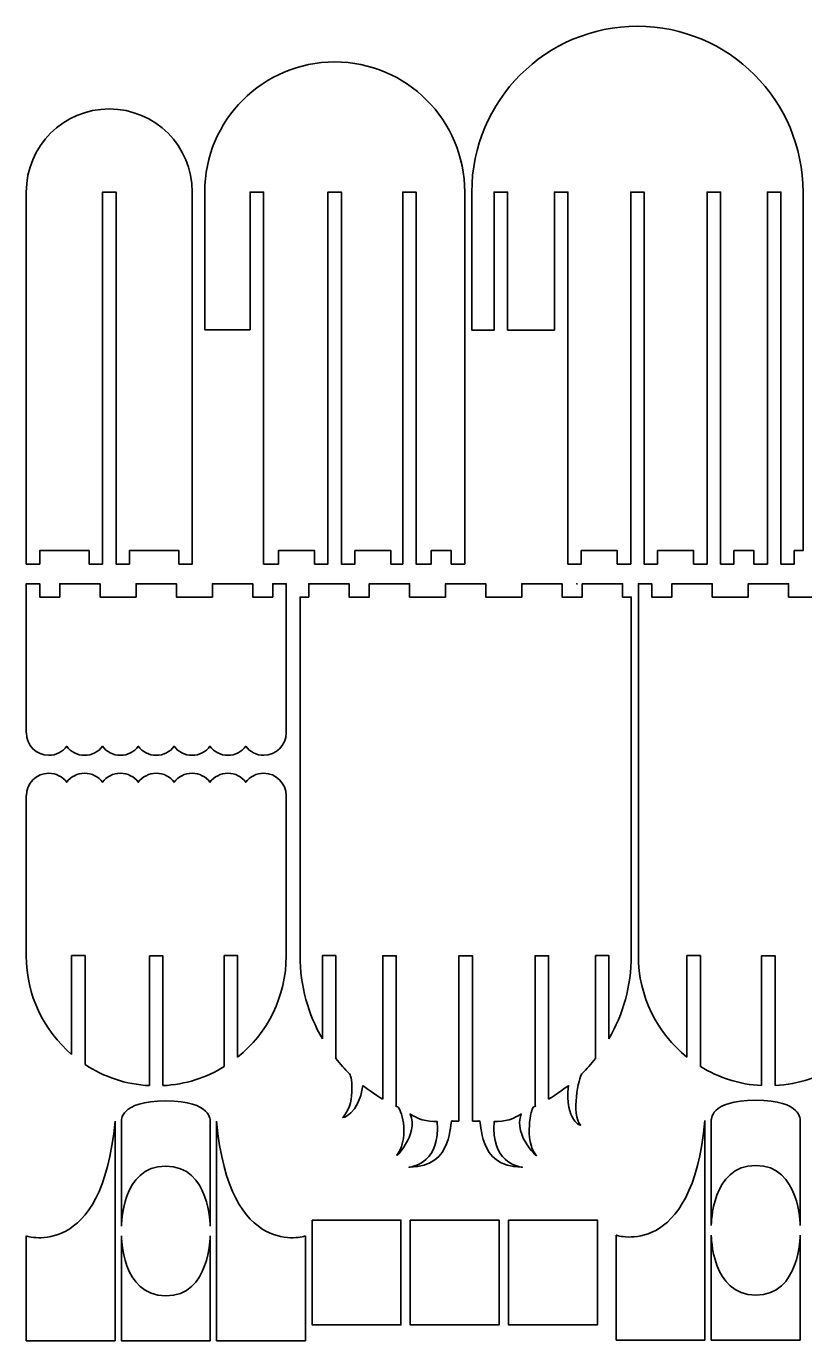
# Model space of a CAD drawing. Header units: centimetres. Extents: x -25 to 22.7, y -14.3 to 15.
# Drawn here: x -25.03 to -7.65, y -14.32 to 15.01 of the extents above; entities that cross this region are included whole.
import ezdxf

# ---------------------------------------------------------------- set-up
doc = ezdxf.new("R2010")
doc.units = ezdxf.units.CM
doc.header["$MEASUREMENT"] = 0
doc.layers.add('Layer 1', color=7, linetype='Continuous')

msp = doc.modelspace()

# ---------------------------------------------------------------- linework, layer by layer
at = {"layer": 'Layer 1', "color": 250, "lineweight": 35}
for points in [[(-11.38394, 15.01069), (-13.42618, 15.01069), (-15.08174, 13.35513), (-15.08174, 11.31289)], [(-7.68615, 11.31289), (-7.68615, 13.35513), (-9.34171, 15.01069), (-11.38394, 15.01069)], [(-18.14259, 14.215), (-19.74537, 14.215), (-21.04469, 12.91568), (-21.04469, 11.3129)], [(-15.24049, 11.3129), (-15.24049, 12.91568), (-16.5398, 14.215), (-18.14259, 14.215)], [(-23.17576, 13.16671), (-24.1996, 13.16671), (-25.02958, 12.33673), (-25.02958, 11.31289)], [(-21.32194, 11.31289), (-21.32194, 12.33673), (-22.15192, 13.16671), (-23.17576, 13.16671)], [(-12.72505, 2.57241), (-12.74651, 2.57466), (-12.74945, 2.57299), (-12.72505, 2.57241)], [(-19.22747, -2.15527), (-19.22747, -1.87913), (-19.45132, -1.65527), (-19.72747, -1.65527)], [(-25.02957, -5.72836), (-25.02957, -6.60915), (-24.63692, -7.39799), (-24.01741, -7.93022)], [(-20.30978, -7.99031), (-19.64868, -7.45838), (-19.22537, -6.64293), (-19.22537, -5.72836)], [(-18.91662, -5.72644), (-18.91662, -6.40212), (-18.73521, -7.03533), (-18.4187, -7.58036)], [(-12.01894, -7.58036), (-11.70244, -7.03533), (-11.52103, -6.40212), (-11.52103, -5.72644)], [(-11.36229, -5.72645), (-11.36229, -6.64101), (-10.93897, -7.45646), (-10.27788, -7.98839)], [(-23.71741, -8.15633), (-23.29986, -8.43031), (-22.80749, -8.59965), (-22.27747, -8.62664)], [(-21.97747, -8.62664), (-21.47758, -8.60118), (-21.01151, -8.44859), (-20.60978, -8.20153)], [(-9.97788, -8.19962), (-9.57614, -8.44668), (-9.11008, -8.59926), (-8.61018, -8.62472)], [(-8.31018, -8.62472), (-7.78016, -8.59773), (-7.28779, -8.4284), (-6.87024, -8.15442)], [(-23.04658, -9.42084), (-23.33434, -12.54173), (-25.02958, -11.97964), (-25.02958, -11.97964)], [(-22.90546, -9.42084), (-22.90546, -9.42084), (-22.90546, -11.75858), (-22.90546, -11.75858)], [(-20.92246, -11.75858), (-20.92246, -11.75858), (-20.92246, -9.42084), (-20.92246, -9.42084)], [(-20.78134, -9.42084), (-20.49358, -12.54173), (-18.79834, -11.97964), (-18.79834, -11.97964)], [(-9.87504, -9.40553), (-10.1628, -12.52642), (-11.85804, -11.96433), (-11.85804, -11.96433)], [(-9.73392, -9.40553), (-9.73392, -9.40553), (-9.73392, -11.74327), (-9.73392, -11.74327)], [(-7.75092, -11.74327), (-7.75092, -11.74327), (-7.75092, -9.40553), (-7.75092, -9.40553)]]:
    msp.add_open_spline(points, degree=3, dxfattribs=at)
for points, knots in [([(-25.02958, 11.31289), (-25.02958, 11.31289), (-25.02958, 3.31289), (-25.02958, 3.31289), (-25.02958, 3.31289), (-25.02958, 3.31289), (-25.02958, 3.01289), (-25.02958, 3.01289), (-25.02958, 3.01289), (-25.02958, 3.01289), (-24.72958, 3.01289), (-24.72958, 3.01289), (-24.72958, 3.01289), (-24.72958, 3.01289), (-24.72958, 3.31289), (-24.72958, 3.31289), (-24.72958, 3.31289), (-24.72958, 3.31289), (-23.62576, 3.31289), (-23.62576, 3.31289), (-23.62576, 3.31289), (-23.62576, 3.31289), (-23.62576, 3.01289), (-23.62576, 3.01289), (-23.62576, 3.01289), (-23.62576, 3.01289), (-23.32576, 3.01289), (-23.32576, 3.01289), (-23.32576, 3.01289), (-23.32576, 3.01289), (-23.32576, 3.31289), (-23.32576, 3.31289), (-23.32576, 3.31289), (-23.32576, 3.31289), (-23.32576, 11.31289), (-23.32576, 11.31289), (-23.32576, 11.31289), (-23.32576, 11.31289), (-23.02577, 11.31289), (-23.02577, 11.31289), (-23.02577, 11.31289), (-23.02577, 11.31289), (-23.02577, 3.31289), (-23.02577, 3.31289), (-23.02577, 3.31289), (-23.02577, 3.31289), (-23.02576, 3.31289), (-23.02576, 3.31289), (-23.02576, 3.31289), (-23.02576, 3.31289), (-23.02576, 3.01289), (-23.02576, 3.01289), (-23.02576, 3.01289), (-23.02576, 3.01289), (-22.72576, 3.01289), (-22.72576, 3.01289), (-22.72576, 3.01289), (-22.72576, 3.01289), (-22.72576, 3.31289), (-22.72576, 3.31289), (-22.72576, 3.31289), (-22.72576, 3.31289), (-21.62194, 3.31289), (-21.62194, 3.31289), (-21.62194, 3.31289), (-21.62194, 3.31289), (-21.62194, 3.01289), (-21.62194, 3.01289), (-21.62194, 3.01289), (-21.62194, 3.01289), (-21.32194, 3.01289), (-21.32194, 3.01289), (-21.32194, 3.01289), (-21.32194, 3.01289), (-21.32194, 3.31289), (-21.32194, 3.31289), (-21.32194, 3.31289), (-21.32194, 3.31289), (-21.32194, 11.31289), (-21.32194, 11.31289)], [0, 0, 0, 0, 0.04761905, 0.04761905, 0.04761905, 0.04761905, 0.0952381, 0.0952381, 0.0952381, 0.0952381, 0.14285714, 0.14285714, 0.14285714, 0.14285714, 0.19047619, 0.19047619, 0.19047619, 0.19047619, 0.23809524, 0.23809524, 0.23809524, 0.23809524, 0.28571429, 0.28571429, 0.28571429, 0.28571429, 0.33333333, 0.33333333, 0.33333333, 0.33333333, 0.38095238, 0.38095238, 0.38095238, 0.38095238, 0.42857143, 0.42857143, 0.42857143, 0.42857143, 0.47619048, 0.47619048, 0.47619048, 0.47619048, 0.52380952, 0.52380952, 0.52380952, 0.52380952, 0.57142857, 0.57142857, 0.57142857, 0.57142857, 0.61904762, 0.61904762, 0.61904762, 0.61904762, 0.66666667, 0.66666667, 0.66666667, 0.66666667, 0.71428571, 0.71428571, 0.71428571, 0.71428571, 0.76190476, 0.76190476, 0.76190476, 0.76190476, 0.80952381, 0.80952381, 0.80952381, 0.80952381, 0.85714286, 0.85714286, 0.85714286, 0.85714286, 0.9047619, 0.9047619, 0.9047619, 0.9047619, 1, 1, 1, 1]), ([(-21.04469, 11.3129), (-21.04469, 11.3129), (-21.04469, 8.24057), (-21.04469, 8.24057), (-21.04469, 8.24057), (-21.04469, 8.24057), (-20.03253, 8.24057), (-20.03253, 8.24057), (-20.03253, 8.24057), (-20.03253, 8.24057), (-20.03253, 11.31288), (-20.03253, 11.31288), (-20.03253, 11.31288), (-20.03253, 11.31288), (-19.73253, 11.31288), (-19.73253, 11.31288), (-19.73253, 11.31288), (-19.73253, 11.31288), (-19.73253, 3.01289), (-19.73253, 3.01289), (-19.73253, 3.01289), (-19.73253, 3.01289), (-19.3964, 3.01289), (-19.3964, 3.01289), (-19.3964, 3.01289), (-19.3964, 3.01289), (-19.3964, 3.31289), (-19.3964, 3.31289), (-19.3964, 3.31289), (-19.3964, 3.31289), (-18.59258, 3.31289), (-18.59258, 3.31289), (-18.59258, 3.31289), (-18.59258, 3.31289), (-18.59258, 3.01289), (-18.59258, 3.01289), (-18.59258, 3.01289), (-18.59258, 3.01289), (-18.29258, 3.01289), (-18.29258, 3.01289), (-18.29258, 3.01289), (-18.29258, 3.01289), (-18.29258, 3.31289), (-18.29258, 3.31289), (-18.29258, 3.31289), (-18.29258, 3.31289), (-18.29258, 11.3129), (-18.29258, 11.3129), (-18.29258, 11.3129), (-18.29258, 11.3129), (-17.99259, 11.3129), (-17.99259, 11.3129), (-17.99259, 11.3129), (-17.99259, 11.3129), (-17.99259, 3.31289), (-17.99259, 3.31289), (-17.99259, 3.31289), (-17.99259, 3.31289), (-17.99259, 3.01289), (-17.99259, 3.01289), (-17.99259, 3.01289), (-17.99259, 3.01289), (-17.69259, 3.01289), (-17.69259, 3.01289), (-17.69259, 3.01289), (-17.69259, 3.01289), (-17.69259, 3.31289), (-17.69259, 3.31289), (-17.69259, 3.31289), (-17.69259, 3.31289), (-16.88877, 3.31289), (-16.88877, 3.31289), (-16.88877, 3.31289), (-16.88877, 3.31289), (-16.88877, 3.01289), (-16.88877, 3.01289), (-16.88877, 3.01289), (-16.88877, 3.01289), (-16.62489, 3.01289), (-16.62489, 3.01289), (-16.62489, 3.01289), (-16.62489, 3.01289), (-16.62489, 11.31288), (-16.62489, 11.31288), (-16.62489, 11.31288), (-16.62489, 11.31288), (-16.32489, 11.31288), (-16.32489, 11.31288), (-16.32489, 11.31288), (-16.32489, 11.31288), (-16.32489, 3.01289), (-16.32489, 3.01289), (-16.32489, 3.01289), (-16.32489, 3.01289), (-15.98877, 3.01289), (-15.98877, 3.01289), (-15.98877, 3.01289), (-15.98877, 3.01289), (-15.98877, 3.31289), (-15.98877, 3.31289), (-15.98877, 3.31289), (-15.98877, 3.31289), (-15.54049, 3.31289), (-15.54049, 3.31289), (-15.54049, 3.31289), (-15.54049, 3.31289), (-15.54049, 3.01289), (-15.54049, 3.01289), (-15.54049, 3.01289), (-15.54049, 3.01289), (-15.24049, 3.01289), (-15.24049, 3.01289), (-15.24049, 3.01289), (-15.24049, 3.01289), (-15.24049, 3.31289), (-15.24049, 3.31289), (-15.24049, 3.31289), (-15.24049, 3.31289), (-15.24049, 11.3129), (-15.24049, 11.3129)], [0, 0, 0, 0, 0.03225806, 0.03225806, 0.03225806, 0.03225806, 0.06451613, 0.06451613, 0.06451613, 0.06451613, 0.09677419, 0.09677419, 0.09677419, 0.09677419, 0.12903226, 0.12903226, 0.12903226, 0.12903226, 0.16129032, 0.16129032, 0.16129032, 0.16129032, 0.19354839, 0.19354839, 0.19354839, 0.19354839, 0.22580645, 0.22580645, 0.22580645, 0.22580645, 0.25806452, 0.25806452, 0.25806452, 0.25806452, 0.29032258, 0.29032258, 0.29032258, 0.29032258, 0.32258065, 0.32258065, 0.32258065, 0.32258065, 0.35483871, 0.35483871, 0.35483871, 0.35483871, 0.38709677, 0.38709677, 0.38709677, 0.38709677, 0.41935484, 0.41935484, 0.41935484, 0.41935484, 0.4516129, 0.4516129, 0.4516129, 0.4516129, 0.48387097, 0.48387097, 0.48387097, 0.48387097, 0.51612903, 0.51612903, 0.51612903, 0.51612903, 0.5483871, 0.5483871, 0.5483871, 0.5483871, 0.58064516, 0.58064516, 0.58064516, 0.58064516, 0.61290323, 0.61290323, 0.61290323, 0.61290323, 0.64516129, 0.64516129, 0.64516129, 0.64516129, 0.67741935, 0.67741935, 0.67741935, 0.67741935, 0.70967742, 0.70967742, 0.70967742, 0.70967742, 0.74193548, 0.74193548, 0.74193548, 0.74193548, 0.77419355, 0.77419355, 0.77419355, 0.77419355, 0.80645161, 0.80645161, 0.80645161, 0.80645161, 0.83870968, 0.83870968, 0.83870968, 0.83870968, 0.87096774, 0.87096774, 0.87096774, 0.87096774, 0.90322581, 0.90322581, 0.90322581, 0.90322581, 0.93548387, 0.93548387, 0.93548387, 0.93548387, 1, 1, 1, 1]), ([(-15.08174, 11.31289), (-15.08174, 11.31289), (-15.08174, 8.23323), (-15.08174, 8.23323), (-15.08174, 8.23323), (-15.08174, 8.23323), (-14.58382, 8.23323), (-14.58382, 8.23323), (-14.58382, 8.23323), (-14.58382, 8.23323), (-14.58382, 11.31289), (-14.58382, 11.31289), (-14.58382, 11.31289), (-14.58382, 11.31289), (-14.28383, 11.31289), (-14.28383, 11.31289), (-14.28383, 11.31289), (-14.28383, 11.31289), (-14.28383, 8.23323), (-14.28383, 8.23323), (-14.28383, 8.23323), (-14.28383, 8.23323), (-13.23556, 8.23323), (-13.23556, 8.23323), (-13.23556, 8.23323), (-13.23556, 8.23323), (-13.23556, 11.31289), (-13.23556, 11.31289), (-13.23556, 11.31289), (-13.23556, 11.31289), (-12.93556, 11.31289), (-12.93556, 11.31289), (-12.93556, 11.31289), (-12.93556, 11.31289), (-12.93556, 3.01289), (-12.93556, 3.01289), (-12.93556, 3.01289), (-12.93556, 3.01289), (-12.63776, 3.01289), (-12.63776, 3.01289), (-12.63776, 3.01289), (-12.63776, 3.01289), (-12.63776, 3.31289), (-12.63776, 3.31289), (-12.63776, 3.31289), (-12.63776, 3.31289), (-11.83394, 3.31289), (-11.83394, 3.31289), (-11.83394, 3.31289), (-11.83394, 3.31289), (-11.83394, 3.01289), (-11.83394, 3.01289), (-11.83394, 3.01289), (-11.83394, 3.01289), (-11.53394, 3.01289), (-11.53394, 3.01289), (-11.53394, 3.01289), (-11.53394, 3.01289), (-11.53394, 3.52456), (-11.53394, 3.52456), (-11.53394, 3.52456), (-11.53394, 3.52456), (-11.53394, 11.31289), (-11.53394, 11.31289), (-11.53394, 11.31289), (-11.53394, 11.31289), (-11.23394, 11.31289), (-11.23394, 11.31289), (-11.23394, 11.31289), (-11.23394, 11.31289), (-11.23394, 3.52456), (-11.23394, 3.52456), (-11.23394, 3.52456), (-11.23394, 3.52456), (-11.23394, 3.01289), (-11.23394, 3.01289), (-11.23394, 3.01289), (-11.23394, 3.01289), (-10.93394, 3.01289), (-10.93394, 3.01289), (-10.93394, 3.01289), (-10.93394, 3.01289), (-10.93394, 3.31289), (-10.93394, 3.31289), (-10.93394, 3.31289), (-10.93394, 3.31289), (-10.13013, 3.31289), (-10.13013, 3.31289), (-10.13013, 3.31289), (-10.13013, 3.31289), (-10.13013, 3.01289), (-10.13013, 3.01289), (-10.13013, 3.01289), (-10.13013, 3.01289), (-9.82792, 3.01289), (-9.82792, 3.01289), (-9.82792, 3.01289), (-9.82792, 3.01289), (-9.82792, 11.31289), (-9.82792, 11.31289), (-9.82792, 11.31289), (-9.82792, 11.31289), (-9.52792, 11.31289), (-9.52792, 11.31289), (-9.52792, 11.31289), (-9.52792, 11.31289), (-9.52792, 3.01289), (-9.52792, 3.01289), (-9.52792, 3.01289), (-9.52792, 3.01289), (-9.23013, 3.01289), (-9.23013, 3.01289), (-9.23013, 3.01289), (-9.23013, 3.01289), (-9.23013, 3.31289), (-9.23013, 3.31289), (-9.23013, 3.31289), (-9.23013, 3.31289), (-8.78184, 3.31289), (-8.78184, 3.31289), (-8.78184, 3.31289), (-8.78184, 3.31289), (-8.78184, 3.01289), (-8.78184, 3.01289), (-8.78184, 3.01289), (-8.78184, 3.01289), (-8.47965, 3.01289), (-8.47965, 3.01289), (-8.47965, 3.01289), (-8.47965, 3.01289), (-8.47965, 11.31289), (-8.47965, 11.31289), (-8.47965, 11.31289), (-8.47965, 11.31289), (-8.17965, 11.31289), (-8.17965, 11.31289), (-8.17965, 11.31289), (-8.17965, 11.31289), (-8.17965, 3.01289), (-8.17965, 3.01289), (-8.17965, 3.01289), (-8.17965, 3.01289), (-7.88184, 3.01289), (-7.88184, 3.01289), (-7.88184, 3.01289), (-7.88184, 3.01289), (-7.88184, 3.31289), (-7.88184, 3.31289), (-7.88184, 3.31289), (-7.88184, 3.31289), (-7.68615, 3.31289), (-7.68615, 3.31289), (-7.68615, 3.31289), (-7.68615, 3.31289), (-7.68615, 11.31289), (-7.68615, 11.31289)], [0, 0, 0, 0, 0.025, 0.025, 0.025, 0.025, 0.05, 0.05, 0.05, 0.05, 0.075, 0.075, 0.075, 0.075, 0.1, 0.1, 0.1, 0.1, 0.125, 0.125, 0.125, 0.125, 0.15, 0.15, 0.15, 0.15, 0.175, 0.175, 0.175, 0.175, 0.2, 0.2, 0.2, 0.2, 0.225, 0.225, 0.225, 0.225, 0.25, 0.25, 0.25, 0.25, 0.275, 0.275, 0.275, 0.275, 0.3, 0.3, 0.3, 0.3, 0.325, 0.325, 0.325, 0.325, 0.35, 0.35, 0.35, 0.35, 0.375, 0.375, 0.375, 0.375, 0.4, 0.4, 0.4, 0.4, 0.425, 0.425, 0.425, 0.425, 0.45, 0.45, 0.45, 0.45, 0.475, 0.475, 0.475, 0.475, 0.5, 0.5, 0.5, 0.5, 0.525, 0.525, 0.525, 0.525, 0.55, 0.55, 0.55, 0.55, 0.575, 0.575, 0.575, 0.575, 0.6, 0.6, 0.6, 0.6, 0.625, 0.625, 0.625, 0.625, 0.65, 0.65, 0.65, 0.65, 0.675, 0.675, 0.675, 0.675, 0.7, 0.7, 0.7, 0.7, 0.725, 0.725, 0.725, 0.725, 0.75, 0.75, 0.75, 0.75, 0.775, 0.775, 0.775, 0.775, 0.8, 0.8, 0.8, 0.8, 0.825, 0.825, 0.825, 0.825, 0.85, 0.85, 0.85, 0.85, 0.875, 0.875, 0.875, 0.875, 0.9, 0.9, 0.9, 0.9, 0.925, 0.925, 0.925, 0.925, 0.95, 0.95, 0.95, 0.95, 1, 1, 1, 1]), ([(-19.22747, -0.7557), (-19.22747, -0.7557), (-19.22537, -0.7557), (-19.22537, -0.7557), (-19.22537, -0.7557), (-19.22537, -0.7557), (-19.22537, 2.27355), (-19.22537, 2.27355), (-19.22537, 2.27355), (-19.22537, 2.27355), (-19.22537, 2.57355), (-19.22537, 2.57355), (-19.22537, 2.57355), (-19.22537, 2.57355), (-19.52537, 2.57355), (-19.52537, 2.57355), (-19.52537, 2.57355), (-19.52537, 2.57355), (-19.52537, 2.27355), (-19.52537, 2.27355), (-19.52537, 2.27355), (-19.52537, 2.27355), (-19.97366, 2.27355), (-19.97366, 2.27355), (-19.97366, 2.27355), (-19.97366, 2.27355), (-19.97366, 2.57355), (-19.97366, 2.57355), (-19.97366, 2.57355), (-19.97366, 2.57355), (-20.87366, 2.57355), (-20.87366, 2.57355), (-20.87366, 2.57355), (-20.87366, 2.57355), (-20.87366, 2.27355), (-20.87366, 2.27355), (-20.87366, 2.27355), (-20.87366, 2.27355), (-21.67747, 2.27355), (-21.67747, 2.27355), (-21.67747, 2.27355), (-21.67747, 2.27355), (-21.67747, 2.57355), (-21.67747, 2.57355), (-21.67747, 2.57355), (-21.67747, 2.57355), (-22.57748, 2.57355), (-22.57748, 2.57355), (-22.57748, 2.57355), (-22.57748, 2.57355), (-22.57748, 2.27355), (-22.57748, 2.27355), (-22.57748, 2.27355), (-22.57748, 2.27355), (-23.38129, 2.27355), (-23.38129, 2.27355), (-23.38129, 2.27355), (-23.38129, 2.27355), (-23.38129, 2.57355), (-23.38129, 2.57355), (-23.38129, 2.57355), (-23.38129, 2.57355), (-24.28129, 2.57355), (-24.28129, 2.57355), (-24.28129, 2.57355), (-24.28129, 2.57355), (-24.28129, 2.27355), (-24.28129, 2.27355), (-24.28129, 2.27355), (-24.28129, 2.27355), (-24.72957, 2.27355), (-24.72957, 2.27355), (-24.72957, 2.27355), (-24.72957, 2.27355), (-24.72957, 2.57355), (-24.72957, 2.57355), (-24.72957, 2.57355), (-24.72957, 2.57355), (-25.02958, 2.57355), (-25.02958, 2.57355), (-25.02958, 2.57355), (-25.02958, 2.57355), (-25.02958, 2.27355), (-25.02958, 2.27355), (-25.02958, 2.27355), (-25.02958, 2.27355), (-25.02958, -0.7557), (-25.02958, -0.7557), (-25.02958, -0.7557), (-25.02958, -0.7557), (-25.02747, -0.7557), (-25.02747, -0.7557)], [0, 0, 0, 0, 0.04166667, 0.04166667, 0.04166667, 0.04166667, 0.08333333, 0.08333333, 0.08333333, 0.08333333, 0.125, 0.125, 0.125, 0.125, 0.16666667, 0.16666667, 0.16666667, 0.16666667, 0.20833333, 0.20833333, 0.20833333, 0.20833333, 0.25, 0.25, 0.25, 0.25, 0.29166667, 0.29166667, 0.29166667, 0.29166667, 0.33333333, 0.33333333, 0.33333333, 0.33333333, 0.375, 0.375, 0.375, 0.375, 0.41666667, 0.41666667, 0.41666667, 0.41666667, 0.45833333, 0.45833333, 0.45833333, 0.45833333, 0.5, 0.5, 0.5, 0.5, 0.54166667, 0.54166667, 0.54166667, 0.54166667, 0.58333333, 0.58333333, 0.58333333, 0.58333333, 0.625, 0.625, 0.625, 0.625, 0.66666667, 0.66666667, 0.66666667, 0.66666667, 0.70833333, 0.70833333, 0.70833333, 0.70833333, 0.75, 0.75, 0.75, 0.75, 0.79166667, 0.79166667, 0.79166667, 0.79166667, 0.83333333, 0.83333333, 0.83333333, 0.83333333, 0.875, 0.875, 0.875, 0.875, 0.91666667, 0.91666667, 0.91666667, 0.91666667, 1, 1, 1, 1]), ([(-11.52103, -5.72644), (-11.52103, -5.72644), (-11.52103, 2.27355), (-11.52103, 2.27355), (-11.52103, 2.27355), (-11.52103, 2.27355), (-11.71672, 2.27355), (-11.71672, 2.27355), (-11.71672, 2.27355), (-11.71672, 2.27355), (-11.71672, 2.57355), (-11.71672, 2.57355), (-11.71672, 2.57355), (-11.71672, 2.57355), (-12.61672, 2.57355), (-12.61672, 2.57355), (-12.61672, 2.57355), (-12.61672, 2.57355), (-12.61672, 2.27355), (-12.61672, 2.27355), (-12.61672, 2.27355), (-12.61672, 2.27355), (-13.06501, 2.27355), (-13.06501, 2.27355), (-13.06501, 2.27355), (-13.06501, 2.27355), (-13.06501, 2.57355), (-13.06501, 2.57355), (-13.06501, 2.57355), (-13.06501, 2.57355), (-13.965, 2.57355), (-13.965, 2.57355), (-13.965, 2.57355), (-13.965, 2.57355), (-13.965, 2.27355), (-13.965, 2.27355), (-13.965, 2.27355), (-13.965, 2.27355), (-14.76882, 2.27355), (-14.76882, 2.27355), (-14.76882, 2.27355), (-14.76882, 2.27355), (-14.76882, 2.57355), (-14.76882, 2.57355), (-14.76882, 2.57355), (-14.76882, 2.57355), (-15.21882, 2.57355), (-15.21882, 2.57355), (-15.21882, 2.57355), (-15.21882, 2.57355), (-15.66883, 2.57355), (-15.66883, 2.57355), (-15.66883, 2.57355), (-15.66883, 2.57355), (-15.66883, 2.27355), (-15.66883, 2.27355), (-15.66883, 2.27355), (-15.66883, 2.27355), (-16.47265, 2.27355), (-16.47265, 2.27355), (-16.47265, 2.27355), (-16.47265, 2.27355), (-16.47265, 2.57355), (-16.47265, 2.57355), (-16.47265, 2.57355), (-16.47265, 2.57355), (-17.37264, 2.57355), (-17.37264, 2.57355), (-17.37264, 2.57355), (-17.37264, 2.57355), (-17.37264, 2.27355), (-17.37264, 2.27355), (-17.37264, 2.27355), (-17.37264, 2.27355), (-17.82093, 2.27355), (-17.82093, 2.27355), (-17.82093, 2.27355), (-17.82093, 2.27355), (-17.82093, 2.57355), (-17.82093, 2.57355), (-17.82093, 2.57355), (-17.82093, 2.57355), (-18.72093, 2.57355), (-18.72093, 2.57355), (-18.72093, 2.57355), (-18.72093, 2.57355), (-18.72093, 2.27355), (-18.72093, 2.27355), (-18.72093, 2.27355), (-18.72093, 2.27355), (-18.91662, 2.27355), (-18.91662, 2.27355), (-18.91662, 2.27355), (-18.91662, 2.27355), (-18.91662, -5.72644), (-18.91662, -5.72644)], [0, 0, 0, 0, 0.04, 0.04, 0.04, 0.04, 0.08, 0.08, 0.08, 0.08, 0.12, 0.12, 0.12, 0.12, 0.16, 0.16, 0.16, 0.16, 0.2, 0.2, 0.2, 0.2, 0.24, 0.24, 0.24, 0.24, 0.28, 0.28, 0.28, 0.28, 0.32, 0.32, 0.32, 0.32, 0.36, 0.36, 0.36, 0.36, 0.4, 0.4, 0.4, 0.4, 0.44, 0.44, 0.44, 0.44, 0.48, 0.48, 0.48, 0.48, 0.52, 0.52, 0.52, 0.52, 0.56, 0.56, 0.56, 0.56, 0.6, 0.6, 0.6, 0.6, 0.64, 0.64, 0.64, 0.64, 0.68, 0.68, 0.68, 0.68, 0.72, 0.72, 0.72, 0.72, 0.76, 0.76, 0.76, 0.76, 0.8, 0.8, 0.8, 0.8, 0.84, 0.84, 0.84, 0.84, 0.88, 0.88, 0.88, 0.88, 0.92, 0.92, 0.92, 0.92, 1, 1, 1, 1]), ([(-5.55808, -5.72645), (-5.55808, -5.72645), (-5.55808, 2.27355), (-5.55808, 2.27355), (-5.55808, 2.27355), (-5.55808, 2.27355), (-5.55808, 2.57355), (-5.55808, 2.57355), (-5.55808, 2.57355), (-5.55808, 2.57355), (-5.85808, 2.57355), (-5.85808, 2.57355), (-5.85808, 2.57355), (-5.85808, 2.57355), (-5.85808, 2.27355), (-5.85808, 2.27355), (-5.85808, 2.27355), (-5.85808, 2.27355), (-6.30637, 2.27355), (-6.30637, 2.27355), (-6.30637, 2.27355), (-6.30637, 2.27355), (-6.30637, 2.57355), (-6.30637, 2.57355), (-6.30637, 2.57355), (-6.30637, 2.57355), (-7.20637, 2.57355), (-7.20637, 2.57355), (-7.20637, 2.57355), (-7.20637, 2.57355), (-7.20637, 2.27355), (-7.20637, 2.27355), (-7.20637, 2.27355), (-7.20637, 2.27355), (-8.01018, 2.27355), (-8.01018, 2.27355), (-8.01018, 2.27355), (-8.01018, 2.27355), (-8.01018, 2.57355), (-8.01018, 2.57355), (-8.01018, 2.57355), (-8.01018, 2.57355), (-8.91019, 2.57355), (-8.91019, 2.57355), (-8.91019, 2.57355), (-8.91019, 2.57355), (-8.91019, 2.27355), (-8.91019, 2.27355), (-8.91019, 2.27355), (-8.91019, 2.27355), (-9.71401, 2.27355), (-9.71401, 2.27355), (-9.71401, 2.27355), (-9.71401, 2.27355), (-9.71401, 2.57355), (-9.71401, 2.57355), (-9.71401, 2.57355), (-9.71401, 2.57355), (-10.614, 2.57355), (-10.614, 2.57355), (-10.614, 2.57355), (-10.614, 2.57355), (-10.614, 2.27355), (-10.614, 2.27355), (-10.614, 2.27355), (-10.614, 2.27355), (-11.06229, 2.27355), (-11.06229, 2.27355), (-11.06229, 2.27355), (-11.06229, 2.27355), (-11.06229, 2.57355), (-11.06229, 2.57355), (-11.06229, 2.57355), (-11.06229, 2.57355), (-11.36229, 2.57355), (-11.36229, 2.57355), (-11.36229, 2.57355), (-11.36229, 2.57355), (-11.36229, 2.27355), (-11.36229, 2.27355), (-11.36229, 2.27355), (-11.36229, 2.27355), (-11.36229, -5.72645), (-11.36229, -5.72645)], [0, 0, 0, 0, 0.04545455, 0.04545455, 0.04545455, 0.04545455, 0.09090909, 0.09090909, 0.09090909, 0.09090909, 0.13636364, 0.13636364, 0.13636364, 0.13636364, 0.18181818, 0.18181818, 0.18181818, 0.18181818, 0.22727273, 0.22727273, 0.22727273, 0.22727273, 0.27272727, 0.27272727, 0.27272727, 0.27272727, 0.31818182, 0.31818182, 0.31818182, 0.31818182, 0.36363636, 0.36363636, 0.36363636, 0.36363636, 0.40909091, 0.40909091, 0.40909091, 0.40909091, 0.45454545, 0.45454545, 0.45454545, 0.45454545, 0.5, 0.5, 0.5, 0.5, 0.54545455, 0.54545455, 0.54545455, 0.54545455, 0.59090909, 0.59090909, 0.59090909, 0.59090909, 0.63636364, 0.63636364, 0.63636364, 0.63636364, 0.68181818, 0.68181818, 0.68181818, 0.68181818, 0.72727273, 0.72727273, 0.72727273, 0.72727273, 0.77272727, 0.77272727, 0.77272727, 0.77272727, 0.81818182, 0.81818182, 0.81818182, 0.81818182, 0.86363636, 0.86363636, 0.86363636, 0.86363636, 0.90909091, 0.90909091, 0.90909091, 0.90909091, 1, 1, 1, 1]), ([(-25.02747, -0.7557), (-25.02747, -1.03185), (-24.80362, -1.2557), (-24.52747, -1.2557), (-24.52747, -1.2557), (-24.36364, -1.2557), (-24.21867, -1.17655), (-24.12748, -1.05479), (-24.12748, -1.05479), (-24.03628, -1.17655), (-23.89131, -1.2557), (-23.72747, -1.2557), (-23.72747, -1.2557), (-23.56364, -1.2557), (-23.41867, -1.17655), (-23.32747, -1.05479), (-23.32747, -1.05479), (-23.23628, -1.17655), (-23.0913, -1.2557), (-22.92747, -1.2557), (-22.92747, -1.2557), (-22.76364, -1.2557), (-22.61867, -1.17655), (-22.52747, -1.05479), (-22.52747, -1.05479), (-22.43628, -1.17655), (-22.2913, -1.2557), (-22.12747, -1.2557), (-22.12747, -1.2557), (-21.96365, -1.2557), (-21.81867, -1.17655), (-21.72748, -1.05479), (-21.72748, -1.05479), (-21.63628, -1.17655), (-21.4913, -1.2557), (-21.32747, -1.2557), (-21.32747, -1.2557), (-21.16364, -1.2557), (-21.01867, -1.17655), (-20.92747, -1.05479), (-20.92747, -1.05479), (-20.83628, -1.17655), (-20.6913, -1.2557), (-20.52747, -1.2557), (-20.52747, -1.2557), (-20.36364, -1.2557), (-20.21867, -1.17655), (-20.12747, -1.05479), (-20.12747, -1.05479), (-20.03628, -1.17655), (-19.8913, -1.2557), (-19.72747, -1.2557), (-19.72747, -1.2557), (-19.45133, -1.2557), (-19.22747, -1.03185), (-19.22747, -0.7557)], [0, 0, 0, 0, 0.06666667, 0.06666667, 0.06666667, 0.06666667, 0.13333333, 0.13333333, 0.13333333, 0.13333333, 0.2, 0.2, 0.2, 0.2, 0.26666667, 0.26666667, 0.26666667, 0.26666667, 0.33333333, 0.33333333, 0.33333333, 0.33333333, 0.4, 0.4, 0.4, 0.4, 0.46666667, 0.46666667, 0.46666667, 0.46666667, 0.53333333, 0.53333333, 0.53333333, 0.53333333, 0.6, 0.6, 0.6, 0.6, 0.66666667, 0.66666667, 0.66666667, 0.66666667, 0.73333333, 0.73333333, 0.73333333, 0.73333333, 0.8, 0.8, 0.8, 0.8, 0.86666667, 0.86666667, 0.86666667, 0.86666667, 1, 1, 1, 1]), ([(-19.72747, -1.65527), (-19.8913, -1.65527), (-20.03627, -1.73442), (-20.12747, -1.85617), (-20.12747, -1.85617), (-20.21867, -1.73442), (-20.36364, -1.65527), (-20.52747, -1.65527), (-20.52747, -1.65527), (-20.6913, -1.65527), (-20.83627, -1.73442), (-20.92747, -1.85617), (-20.92747, -1.85617), (-21.01867, -1.73442), (-21.16364, -1.65527), (-21.32747, -1.65527), (-21.32747, -1.65527), (-21.4913, -1.65527), (-21.63627, -1.73442), (-21.72747, -1.85617), (-21.72747, -1.85617), (-21.81866, -1.73442), (-21.96364, -1.65527), (-22.12747, -1.65527), (-22.12747, -1.65527), (-22.2913, -1.65527), (-22.43627, -1.73442), (-22.52747, -1.85617), (-22.52747, -1.85617), (-22.61867, -1.73442), (-22.76364, -1.65527), (-22.92747, -1.65527), (-22.92747, -1.65527), (-23.0913, -1.65527), (-23.23627, -1.73442), (-23.32747, -1.85617), (-23.32747, -1.85617), (-23.41867, -1.73442), (-23.56364, -1.65527), (-23.72747, -1.65527), (-23.72747, -1.65527), (-23.8913, -1.65527), (-24.03628, -1.73442), (-24.12747, -1.85617), (-24.12747, -1.85617), (-24.21866, -1.73442), (-24.36364, -1.65527), (-24.52747, -1.65527), (-24.52747, -1.65527), (-24.80361, -1.65527), (-25.02747, -1.87913), (-25.02747, -2.15527)], [0, 0, 0, 0, 0.07142857, 0.07142857, 0.07142857, 0.07142857, 0.14285714, 0.14285714, 0.14285714, 0.14285714, 0.21428571, 0.21428571, 0.21428571, 0.21428571, 0.28571429, 0.28571429, 0.28571429, 0.28571429, 0.35714286, 0.35714286, 0.35714286, 0.35714286, 0.42857143, 0.42857143, 0.42857143, 0.42857143, 0.5, 0.5, 0.5, 0.5, 0.57142857, 0.57142857, 0.57142857, 0.57142857, 0.64285714, 0.64285714, 0.64285714, 0.64285714, 0.71428571, 0.71428571, 0.71428571, 0.71428571, 0.78571429, 0.78571429, 0.78571429, 0.78571429, 0.85714286, 0.85714286, 0.85714286, 0.85714286, 1, 1, 1, 1]), ([(-25.02747, -2.15527), (-25.02747, -2.15527), (-25.02957, -2.15527), (-25.02957, -2.15527), (-25.02957, -2.15527), (-25.02957, -2.15527), (-25.02957, -5.72836), (-25.02957, -5.72836)], [0, 0, 0, 0, 0.33333333, 0.33333333, 0.33333333, 0.33333333, 1, 1, 1, 1]), ([(-19.22537, -5.72836), (-19.22537, -5.72836), (-19.22537, -2.15527), (-19.22537, -2.15527), (-19.22537, -2.15527), (-19.22537, -2.15527), (-19.22747, -2.15527), (-19.22747, -2.15527)], [0, 0, 0, 0, 0.33333333, 0.33333333, 0.33333333, 0.33333333, 1, 1, 1, 1]), ([(-24.01741, -7.93022), (-24.01741, -7.93022), (-24.01741, -5.72547), (-24.01741, -5.72547), (-24.01741, -5.72547), (-24.01741, -5.72547), (-23.71741, -5.72547), (-23.71741, -5.72547), (-23.71741, -5.72547), (-23.71741, -5.72547), (-23.71741, -8.15633), (-23.71741, -8.15633)], [0, 0, 0, 0, 0.25, 0.25, 0.25, 0.25, 0.5, 0.5, 0.5, 0.5, 1, 1, 1, 1]), ([(-22.27747, -8.62664), (-22.27747, -8.62664), (-22.27747, -5.73218), (-22.27747, -5.73218), (-22.27747, -5.73218), (-22.27747, -5.73218), (-21.97747, -5.73218), (-21.97747, -5.73218), (-21.97747, -5.73218), (-21.97747, -5.73218), (-21.97747, -8.62664), (-21.97747, -8.62664)], [0, 0, 0, 0, 0.25, 0.25, 0.25, 0.25, 0.5, 0.5, 0.5, 0.5, 1, 1, 1, 1]), ([(-20.60978, -8.20153), (-20.60978, -8.20153), (-20.60978, -5.72547), (-20.60978, -5.72547), (-20.60978, -5.72547), (-20.60978, -5.72547), (-20.30978, -5.72547), (-20.30978, -5.72547), (-20.30978, -5.72547), (-20.30978, -5.72547), (-20.30978, -7.99031), (-20.30978, -7.99031)], [0, 0, 0, 0, 0.25, 0.25, 0.25, 0.25, 0.5, 0.5, 0.5, 0.5, 1, 1, 1, 1]), ([(-18.4187, -7.58036), (-18.4187, -7.58036), (-18.4187, -5.7248), (-18.4187, -5.7248), (-18.4187, -5.7248), (-18.4187, -5.7248), (-18.1187, -5.7248), (-18.1187, -5.7248), (-18.1187, -5.7248), (-18.1187, -5.7248), (-18.1187, -8.02075), (-18.1187, -8.02075)], [0, 0, 0, 0, 0.25, 0.25, 0.25, 0.25, 0.5, 0.5, 0.5, 0.5, 1, 1, 1, 1]), ([(-17.07044, -8.92765), (-17.07044, -8.92765), (-17.07044, -5.72644), (-17.07044, -5.72644), (-17.07044, -5.72644), (-17.07044, -5.72644), (-16.77044, -5.72644), (-16.77044, -5.72644), (-16.77044, -5.72644), (-16.77044, -5.72644), (-16.77044, -9.08349), (-16.77044, -9.08349)], [0, 0, 0, 0, 0.25, 0.25, 0.25, 0.25, 0.5, 0.5, 0.5, 0.5, 1, 1, 1, 1]), ([(-15.36883, -9.42096), (-15.36883, -9.42096), (-15.36883, -5.72644), (-15.36883, -5.72644), (-15.36883, -5.72644), (-15.36883, -5.72644), (-15.21882, -5.72644), (-15.21882, -5.72644), (-15.21882, -5.72644), (-15.21882, -5.72644), (-15.06882, -5.72644), (-15.06882, -5.72644), (-15.06882, -5.72644), (-15.06882, -5.72644), (-15.06882, -9.42096), (-15.06882, -9.42096)], [0, 0, 0, 0, 0.2, 0.2, 0.2, 0.2, 0.4, 0.4, 0.4, 0.4, 0.6, 0.6, 0.6, 0.6, 1, 1, 1, 1]), ([(-13.66721, -9.08349), (-13.66721, -9.08349), (-13.66721, -5.72644), (-13.66721, -5.72644), (-13.66721, -5.72644), (-13.66721, -5.72644), (-13.36721, -5.72644), (-13.36721, -5.72644), (-13.36721, -5.72644), (-13.36721, -5.72644), (-13.36721, -8.92765), (-13.36721, -8.92765)], [0, 0, 0, 0, 0.25, 0.25, 0.25, 0.25, 0.5, 0.5, 0.5, 0.5, 1, 1, 1, 1]), ([(-12.31894, -8.02075), (-12.31894, -8.02075), (-12.31894, -5.7248), (-12.31894, -5.7248), (-12.31894, -5.7248), (-12.31894, -5.7248), (-12.01894, -5.7248), (-12.01894, -5.7248), (-12.01894, -5.7248), (-12.01894, -5.7248), (-12.01894, -7.58036), (-12.01894, -7.58036)], [0, 0, 0, 0, 0.25, 0.25, 0.25, 0.25, 0.5, 0.5, 0.5, 0.5, 1, 1, 1, 1]), ([(-10.27788, -7.98839), (-10.27788, -7.98839), (-10.27788, -5.72451), (-10.27788, -5.72451), (-10.27788, -5.72451), (-10.27788, -5.72451), (-9.97788, -5.72451), (-9.97788, -5.72451), (-9.97788, -5.72451), (-9.97788, -5.72451), (-9.97788, -8.19962), (-9.97788, -8.19962)], [0, 0, 0, 0, 0.25, 0.25, 0.25, 0.25, 0.5, 0.5, 0.5, 0.5, 1, 1, 1, 1]), ([(-8.61018, -8.62472), (-8.61018, -8.62472), (-8.61018, -5.72644), (-8.61018, -5.72644), (-8.61018, -5.72644), (-8.61018, -5.72644), (-8.31018, -5.72644), (-8.31018, -5.72644), (-8.31018, -5.72644), (-8.31018, -5.72644), (-8.31018, -8.62472), (-8.31018, -8.62472)], [0, 0, 0, 0, 0.25, 0.25, 0.25, 0.25, 0.5, 0.5, 0.5, 0.5, 1, 1, 1, 1]), ([(-18.1187, -8.02075), (-18.02331, -8.14115), (-17.92058, -8.25546), (-17.81118, -8.36303), (-17.81118, -8.36303), (-17.74829, -8.42487), (-17.68732, -9.07455), (-17.96482, -9.33373), (-17.96482, -9.33373), (-17.99706, -9.36385), (-17.59773, -9.27217), (-17.51374, -8.62581), (-17.51374, -8.62581), (-17.51374, -8.62581), (-17.22572, -8.83765), (-17.07044, -8.92765)], [0, 0, 0, 0, 0.2, 0.2, 0.2, 0.2, 0.4, 0.4, 0.4, 0.4, 0.6, 0.6, 0.6, 0.6, 1, 1, 1, 1]), ([(-13.36721, -8.92765), (-13.21193, -8.83765), (-12.92391, -8.62581), (-12.92391, -8.62581), (-12.92391, -8.62581), (-13.01161, -9.42084), (-12.62149, -9.5367), (-12.65238, -9.5052), (-12.65238, -9.5052), (-12.87146, -9.28173), (-12.68936, -8.42487), (-12.62646, -8.36303), (-12.62646, -8.36303), (-12.51707, -8.25546), (-12.41434, -8.14115), (-12.31894, -8.02075)], [0, 0, 0, 0, 0.2, 0.2, 0.2, 0.2, 0.4, 0.4, 0.4, 0.4, 0.6, 0.6, 0.6, 0.6, 1, 1, 1, 1]), ([(-20.92246, -9.42084), (-20.92246, -9.42084), (-20.86989, -8.96691), (-21.91396, -8.96691), (-21.91396, -8.96691), (-22.95803, -8.96691), (-22.90546, -9.42084), (-22.90546, -9.42084)], [0, 0, 0, 0, 0.33333333, 0.33333333, 0.33333333, 0.33333333, 1, 1, 1, 1]), ([(-16.77044, -9.08349), (-16.73465, -9.10006), (-16.84081, -9.06484), (-16.73465, -9.10006), (-16.73465, -9.10006), (-16.68207, -9.1175), (-16.44681, -9.70007), (-16.74135, -10.15813), (-16.74135, -10.15813), (-16.84489, -10.31916), (-16.24541, -9.70138), (-16.46141, -9.25974), (-16.46141, -9.25974), (-16.46141, -9.25974), (-16.24896, -9.38967), (-16.14312, -9.39555), (-16.14312, -9.39555), (-15.96673, -9.43083), (-15.85165, -9.4284), (-15.85165, -9.4284), (-15.85165, -9.4284), (-15.77953, -10.3199), (-16.37584, -10.4342), (-16.4856, -10.44567), (-16.4856, -10.44567), (-16.48083, -10.44555), (-16.47507, -10.44548), (-16.46817, -10.44549), (-16.46817, -10.44549), (-15.46869, -10.44669), (-15.58562, -9.40472), (-15.52588, -9.41469), (-15.52588, -9.41469), (-15.52588, -9.41469), (-15.52588, -9.41469), (-15.36883, -9.42096)], [0, 0, 0, 0, 0.1, 0.1, 0.1, 0.1, 0.2, 0.2, 0.2, 0.2, 0.3, 0.3, 0.3, 0.3, 0.4, 0.4, 0.4, 0.4, 0.5, 0.5, 0.5, 0.5, 0.6, 0.6, 0.6, 0.6, 0.7, 0.7, 0.7, 0.7, 0.8, 0.8, 0.8, 0.8, 1, 1, 1, 1]), ([(-15.06882, -9.42096), (-14.91177, -9.41469), (-14.91177, -9.41469), (-14.91177, -9.41469), (-14.91177, -9.41469), (-14.85203, -9.40472), (-14.96895, -10.44669), (-13.96948, -10.44549), (-13.96948, -10.44549), (-13.96258, -10.44548), (-13.95681, -10.44555), (-13.95205, -10.44567), (-13.95205, -10.44567), (-14.06181, -10.4342), (-14.65812, -10.3199), (-14.586, -9.4284), (-14.586, -9.4284), (-14.586, -9.4284), (-14.47091, -9.43083), (-14.29453, -9.39555), (-14.29453, -9.39555), (-14.18869, -9.38967), (-13.97624, -9.25974), (-13.97624, -9.25974), (-13.97624, -9.25974), (-14.18166, -9.73666), (-13.53, -10.31594), (-13.65249, -10.16881), (-13.65249, -10.16881), (-13.9168, -9.85137), (-13.75558, -9.1175), (-13.703, -9.10006), (-13.703, -9.10006), (-13.59684, -9.06484), (-13.703, -9.10006), (-13.66721, -9.08349)], [0, 0, 0, 0, 0.1, 0.1, 0.1, 0.1, 0.2, 0.2, 0.2, 0.2, 0.3, 0.3, 0.3, 0.3, 0.4, 0.4, 0.4, 0.4, 0.5, 0.5, 0.5, 0.5, 0.6, 0.6, 0.6, 0.6, 0.7, 0.7, 0.7, 0.7, 0.8, 0.8, 0.8, 0.8, 1, 1, 1, 1]), ([(-7.75092, -9.40553), (-7.75092, -9.40553), (-7.69835, -8.95161), (-8.74242, -8.95161), (-8.74242, -8.95161), (-9.7865, -8.95161), (-9.73392, -9.40553), (-9.73392, -9.40553)], [0, 0, 0, 0, 0.33333333, 0.33333333, 0.33333333, 0.33333333, 1, 1, 1, 1]), ([(-25.02958, -11.97964), (-25.02958, -11.97964), (-25.02958, -14.31738), (-25.02958, -14.31738), (-25.02958, -14.31738), (-25.02958, -14.31738), (-23.04658, -14.31738), (-23.04658, -14.31738), (-23.04658, -14.31738), (-23.04658, -14.31738), (-23.04658, -9.42084), (-23.04658, -9.42084)], [0, 0, 0, 0, 0.25, 0.25, 0.25, 0.25, 0.5, 0.5, 0.5, 0.5, 1, 1, 1, 1]), ([(-18.79834, -11.97964), (-18.79834, -11.97964), (-18.79834, -14.31738), (-18.79834, -14.31738), (-18.79834, -14.31738), (-18.79834, -14.31738), (-20.78134, -14.31738), (-20.78134, -14.31738), (-20.78134, -14.31738), (-20.78134, -14.31738), (-20.78134, -9.42084), (-20.78134, -9.42084)], [0, 0, 0, 0, 0.25, 0.25, 0.25, 0.25, 0.5, 0.5, 0.5, 0.5, 1, 1, 1, 1]), ([(-11.85804, -11.96433), (-11.85804, -11.96433), (-11.85804, -14.30207), (-11.85804, -14.30207), (-11.85804, -14.30207), (-11.85804, -14.30207), (-9.87504, -14.30207), (-9.87504, -14.30207), (-9.87504, -14.30207), (-9.87504, -14.30207), (-9.87504, -9.40553), (-9.87504, -9.40553)], [0, 0, 0, 0, 0.25, 0.25, 0.25, 0.25, 0.5, 0.5, 0.5, 0.5, 1, 1, 1, 1]), ([(-22.90546, -11.75858), (-22.90546, -11.75858), (-22.90546, -10.41836), (-21.91396, -10.42084), (-21.91396, -10.42084), (-20.92246, -10.42332), (-20.92246, -11.75858), (-20.92246, -11.75858)], [0, 0, 0, 0, 0.33333333, 0.33333333, 0.33333333, 0.33333333, 1, 1, 1, 1]), ([(-9.73392, -11.74327), (-9.73392, -11.74327), (-9.73392, -10.40306), (-8.74242, -10.40553), (-8.74242, -10.40553), (-7.75092, -10.40801), (-7.75092, -11.74327), (-7.75092, -11.74327)], [0, 0, 0, 0, 0.33333333, 0.33333333, 0.33333333, 0.33333333, 1, 1, 1, 1]), ([(-18.64566, -11.62684), (-18.64566, -11.62684), (-18.64566, -13.96458), (-18.64566, -13.96458), (-18.64566, -13.96458), (-18.64566, -13.96458), (-16.66266, -13.96458), (-16.66266, -13.96458), (-16.66266, -13.96458), (-16.66266, -13.96458), (-16.66266, -11.62684), (-16.66266, -11.62684), (-16.66266, -11.62684), (-16.66266, -11.62684), (-18.64566, -11.62684), (-18.64566, -11.62684)], [0, 0, 0, 0, 0.2, 0.2, 0.2, 0.2, 0.4, 0.4, 0.4, 0.4, 0.6, 0.6, 0.6, 0.6, 1, 1, 1, 1]), ([(-16.45589, -11.62684), (-16.45589, -11.62684), (-16.45589, -13.96458), (-16.45589, -13.96458), (-16.45589, -13.96458), (-16.45589, -13.96458), (-14.47289, -13.96458), (-14.47289, -13.96458), (-14.47289, -13.96458), (-14.47289, -13.96458), (-14.47289, -11.62684), (-14.47289, -11.62684), (-14.47289, -11.62684), (-14.47289, -11.62684), (-16.45589, -11.62684), (-16.45589, -11.62684)], [0, 0, 0, 0, 0.2, 0.2, 0.2, 0.2, 0.4, 0.4, 0.4, 0.4, 0.6, 0.6, 0.6, 0.6, 1, 1, 1, 1]), ([(-14.26008, -11.62684), (-14.26008, -11.62684), (-14.26008, -13.96458), (-14.26008, -13.96458), (-14.26008, -13.96458), (-14.26008, -13.96458), (-12.27708, -13.96458), (-12.27708, -13.96458), (-12.27708, -13.96458), (-12.27708, -13.96458), (-12.27708, -11.62684), (-12.27708, -11.62684), (-12.27708, -11.62684), (-12.27708, -11.62684), (-14.26008, -11.62684), (-14.26008, -11.62684)], [0, 0, 0, 0, 0.2, 0.2, 0.2, 0.2, 0.4, 0.4, 0.4, 0.4, 0.6, 0.6, 0.6, 0.6, 1, 1, 1, 1]), ([(-22.90546, -11.97964), (-22.90546, -11.97964), (-22.90546, -14.31738), (-22.90546, -14.31738), (-22.90546, -14.31738), (-22.90546, -14.31738), (-20.92246, -14.31738), (-20.92246, -14.31738), (-20.92246, -14.31738), (-20.92246, -14.31738), (-20.92246, -11.97964), (-20.92246, -11.97964)], [0, 0, 0, 0, 0.25, 0.25, 0.25, 0.25, 0.5, 0.5, 0.5, 0.5, 1, 1, 1, 1]), ([(-20.92246, -11.97964), (-20.92246, -11.97964), (-20.92246, -13.31985), (-21.91396, -13.31738), (-21.91396, -13.31738), (-22.90546, -13.3149), (-22.90546, -11.97964), (-22.90546, -11.97964)], [0, 0, 0, 0, 0.33333333, 0.33333333, 0.33333333, 0.33333333, 1, 1, 1, 1]), ([(-9.73392, -11.96433), (-9.73392, -11.96433), (-9.73392, -14.30207), (-9.73392, -14.30207), (-9.73392, -14.30207), (-9.73392, -14.30207), (-7.75092, -14.30207), (-7.75092, -14.30207), (-7.75092, -14.30207), (-7.75092, -14.30207), (-7.75092, -11.96433), (-7.75092, -11.96433)], [0, 0, 0, 0, 0.25, 0.25, 0.25, 0.25, 0.5, 0.5, 0.5, 0.5, 1, 1, 1, 1]), ([(-7.75092, -11.96433), (-7.75092, -11.96433), (-7.75092, -13.30455), (-8.74242, -13.30207), (-8.74242, -13.30207), (-9.73392, -13.29959), (-9.73392, -11.96433), (-9.73392, -11.96433)], [0, 0, 0, 0, 0.33333333, 0.33333333, 0.33333333, 0.33333333, 1, 1, 1, 1])]:
    msp.add_open_spline(points, degree=3, knots=knots, dxfattribs=at)

doc.saveas('drawing.dxf')
